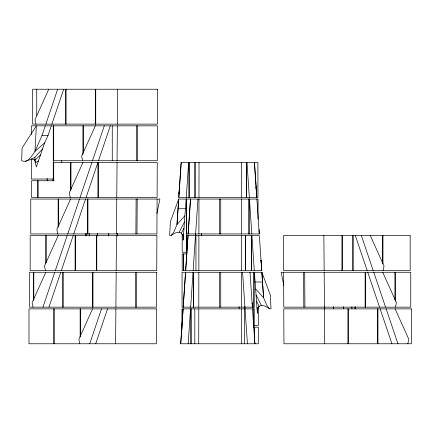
<?xml version="1.0" encoding="UTF-8"?>
<svg xmlns="http://www.w3.org/2000/svg" width="433" height="433" viewBox="0 0 433 433"><rect width="100%" height="100%" fill="white"/><g stroke="black" fill="none" stroke-linecap="round" stroke-linejoin="round"><path stroke-width="0.65" d="M198.731 343.77L198.785 308.875M198.79 307.159L198.844 272.27M198.85 270.555L198.904 235.66M198.909 233.944L198.964 199.056M198.969 197.34L199.028 162.445M135.426 307.159L135.643 272.27M136.514 307.159L136.731 272.27M157.082 199.056L156.908 233.944L30.77 233.944L30.77 199.056L159.896 199.056L156.908 213.539M115.611 343.77L115.882 308.875M115.898 307.159L116.168 272.27M116.179 270.555L116.455 235.66M116.472 233.944L116.753 199.056M135.892 233.944L136.114 199.056M136.368 160.73L136.601 125.841M136.98 233.944L137.201 199.056M137.456 160.73L137.689 125.841M116.764 197.34L117.051 162.445M117.062 160.73L117.348 125.841M117.365 124.125L117.657 89.23M179.516 187.088L179.451 187.965M257.619 308.734L257.391 313.319L254.409 272.27M179.522 187.002L179.479 187.738M183.597 234.064L182.97 235.861L181.384 233.138L179.175 232.218L175.592 232.83L170.927 235.52A21.666 5.331 -86.2 0 1 169.628 235.303L170.38 221.745L178.672 199.056L258.041 199.056L258.041 219.185M179.083 193.594L179.056 194.022L179.089 193.605M179.105 193.21L179.073 193.74L179.175 192.165M179.094 193.416L179.121 192.983M179.408 188.783L179.262 190.839M179.489 187.532L179.154 192.458M183.164 307.159L185.53 272.27M185.638 270.555L188.003 235.66M188.117 233.944L190.482 199.056M178.672 199.056L176.989 224.575L173.638 232.413L171.36 235.308M186.163 199.056L184.848 215.878L176.989 224.575L178.726 199.056M178.84 197.34L181.2 162.445M186.277 197.34L188.636 162.445M180.745 343.77L183.105 308.875L180.685 343.77L258.398 343.77L258.398 327.18L253.792 327.18M183.224 307.159L185.584 272.27M185.697 270.555L188.057 235.66M188.176 233.944L190.536 199.056M188.182 343.77L190.542 308.875M190.661 307.159L193.021 272.27M193.134 270.555L195.494 235.66M195.613 233.944L197.973 199.056M184.848 215.878L183.181 240.126L182.91 234.648M383.081 270.555L384.044 266.089L370.323 235.66M395.459 307.159L396.428 302.694L382.707 272.27M407.843 343.77L408.812 339.304L395.091 308.875M51.3 125.841L48.041 135.464L44.604 142.912L34.981 151.393L36.345 125.841L22.083 148.005L21.65 160.659C27.809 163.815 31.999 155.377 34.981 151.393L42.028 135.464L45.281 125.841M45.866 124.125L57.665 89.23M51.879 124.125L63.683 89.23M42.948 307.159L54.753 272.27M55.332 270.555L67.131 235.66M67.716 233.944L79.515 199.056M80.094 197.34L91.899 162.445M92.478 160.73L104.283 125.841M48.961 307.159L60.766 272.27M61.345 270.555L73.15 235.66M73.729 233.944L85.534 199.056M86.113 197.34L97.912 162.445L97.912 197.34M98.497 160.73L110.296 125.841M89.712 343.77L101.511 308.875M95.725 343.77L107.53 308.875M44.604 142.912L36.361 166.992L34.526 159.382M179.175 232.218L184.431 221.94M48.729 89.23L35.008 119.66L35.971 124.125M95.341 125.841L81.621 156.264L82.589 160.73M82.963 162.445L69.242 192.874L70.206 197.34M70.579 199.056L56.858 229.479L57.822 233.944M58.195 235.66L44.475 266.089L45.443 270.555M45.811 272.27L32.091 302.694L33.06 307.159M92.575 308.875L78.855 339.304L79.818 343.77M181.384 233.138L184.014 228.002M253.911 272.27L253.911 307.159L182.055 307.159L182.055 272.27L261.9 272.27L270.289 295.008L271.047 308.637A22.18 5.505 86.2 0 1 269.716 308.794L264.964 306.028L261.386 305.417L259.183 306.331L257.603 309.065L256.975 307.246M25.536 161.314L31.755 159.063L34.846 157.325L42.542 148.93M40.48 154.949L35.089 160.021L31.755 159.063M38.423 160.973L35.327 162.711L34.846 157.325M42.028 135.464L48.041 135.464M53.963 179.035L31.382 179.035L31.382 158.835M54.19 180.75L31.382 180.75L31.382 197.34L157.092 197.34L157.26 162.445L53.708 162.445L53.708 180.75M178.071 208.738L185.508 208.738M186.796 252.25L182.174 252.25L182.174 234.069M186.883 253.965L182.174 253.965L182.174 270.555L261.786 270.555L261.353 264.747M255.064 282.002L262.501 282.002L263.578 297.758L266.961 305.606L269.272 308.567M253.749 325.464L258.398 325.464L258.398 306.607M255.719 289.033L263.578 297.758L261.9 272.27M256.136 295.106L261.386 305.417M256.553 301.173L259.183 306.331M361.387 235.66L373.186 270.555M373.771 272.27L385.57 307.159M386.149 308.875L397.954 343.77M355.369 235.66L367.173 270.555M367.752 272.27L379.557 307.159M380.136 308.875L391.935 343.77M283.832 285.434L281.114 272.27L410.76 272.27L410.76 307.159L283.777 307.159L283.61 272.27M256.547 193.87L256.401 191.532M261.061 260.412L261.115 261.18L261.045 260.163L261.077 260.747M261.451 266.436L261.51 267.237L261.435 266.198L261.483 266.809M254.469 162.445L256.834 197.34M254.415 162.445L256.774 197.34M256.888 199.056L259.248 233.944M261.727 270.555L259.367 235.66L186.655 235.66L186.655 253.965M261.841 272.27L262.501 282.002M246.978 162.445L249.338 197.34M249.457 199.056L251.817 233.944M251.93 235.66L254.29 270.555M250.02 272.27L252.379 307.159M252.499 308.875L254.858 343.77M242.583 272.27L244.943 307.159M245.062 308.875L247.422 343.77M261.18 262.306L261.375 265.072M256.222 188.804L256.287 189.778M261.175 262.019L261.213 262.658L261.094 260.953M261.315 264.384L261.38 265.359M256.152 187.965L256.092 186.926L256.428 192.144M259.026 229.479L259.313 233.944L186.655 233.944L186.655 199.056M256.228 189.091L256.249 189.421M254.631 339.304L254.918 343.77M252.152 302.694L252.439 307.159M256.493 192.983L256.531 193.594M324.171 272.27L324.441 307.159M324.452 308.875L324.723 343.77M323.879 235.66L324.155 270.555M304.691 272.27L304.913 307.159M303.603 272.27L303.825 307.159M241.311 162.445L241.37 197.34M241.37 199.056L241.43 233.944M241.43 235.66L241.49 270.555M241.49 272.27L241.549 307.159M241.549 308.875L241.603 343.77M395.351 272.27L395.351 301.119M394.912 272.27L394.912 299.777M382.967 235.66L382.967 263.843M382.528 235.66L382.528 263.172M377.944 308.875L377.944 343.77M377.511 308.875L377.511 343.77M365.566 272.27L365.566 307.159M365.127 272.27L365.127 307.159M355.379 306.607L355.379 308.875M355.017 306.878L355.017 308.875M353.182 235.66L353.182 270.555M352.743 235.66L352.743 270.555M351.899 306.607L351.899 308.632M348.343 308.875L348.343 343.77M347.905 308.875L347.905 343.77M343.385 306.607L343.385 308.632M342.379 235.66L342.379 270.555M341.94 235.66L341.94 270.555M333.513 306.607L333.513 308.632M324.615 306.607L324.615 308.632M254.474 327.18L254.474 342.584M254.382 327.18L254.382 335.808M254.003 272.27L254.003 325.464M253.911 327.18L253.911 308.875L181.936 308.875L181.936 329.675M251.524 235.66L251.524 270.555M251.438 235.66L251.438 270.555M249.051 199.056L249.051 233.944M248.959 199.056L248.959 233.944M246.572 162.445L246.572 197.34M246.485 162.445L246.485 197.34M245.598 235.66L245.598 270.555M245.506 235.66L245.506 270.555M244.878 306.607L244.878 308.632M244.613 308.875L244.613 343.77M239.081 306.607L239.081 308.632M220.738 199.056L220.738 233.944M220.738 272.27L220.738 307.159M219.596 199.056L219.596 233.944M219.596 272.27L219.596 307.159M201.372 233.392L201.372 236.088M195.943 235.66L195.943 270.555M195.689 233.392L195.689 236.088M195.05 162.445L195.05 197.34M194.958 162.445L194.958 197.34M194.818 308.875L194.818 343.77M193.513 272.27L193.513 307.159M193.421 272.27L193.421 307.159M191.04 308.875L191.04 343.77M190.948 308.875L190.948 343.77M189.129 162.445L189.129 197.34M189.042 162.445L189.042 197.34M186.563 199.056L186.563 252.25M183.549 253.965L183.549 270.555M183.457 253.965L183.457 270.555M117.635 233.392L117.635 236.088M112.266 125.841L112.266 160.73M108.732 233.392L108.732 236.088M98.351 162.445L98.351 197.34M97.669 233.392L97.669 236.088M96.781 235.66L96.781 270.555M96.343 235.66L96.343 270.555M95.736 89.23L95.736 124.125M95.298 89.23L95.298 124.125M92.971 272.27L92.971 307.159M92.532 272.27L92.532 307.159M89.268 233.392L89.268 236.088M87.937 199.056L87.937 233.944M87.504 199.056L87.504 233.944M86.162 233.663L86.162 235.66M85.799 233.392L85.799 236.088M83.353 125.841L83.353 152.681M82.919 125.841L82.919 154.695M80.587 308.875L80.587 336.387M80.148 308.875L80.148 337.058M75.558 235.66L75.558 270.555M75.12 235.66L75.12 270.555M70.974 162.445L70.974 189.724M70.536 162.445L70.536 190.628M66.087 89.23L66.087 124.125M65.654 89.23L65.654 124.125M63.175 272.27L63.175 307.159M62.736 272.27L62.736 307.159M61.724 160.183L61.724 162.873M58.59 199.056L58.59 226.567M58.152 199.056L58.152 227.238M54.201 308.875L54.201 343.77M53.762 308.875L53.762 343.77M53.708 125.841L53.708 160.73L157.271 160.73L157.444 125.841L31.382 125.841L31.382 134.593M53.27 125.841L53.27 179.035M52.994 178.791L52.994 180.75M47.175 178.309L47.175 180.75M46.207 235.66L46.207 262.501M45.768 235.66L45.768 263.172M38.131 180.75L38.131 197.34M37.693 180.75L37.693 197.34M36.74 89.23L36.74 115.4M33.801 272.27L33.801 299.777M33.363 272.27L33.363 300.448M156.551 308.875L156.389 343.77L28.984 343.77L28.984 308.875L156.551 308.875M156.724 272.27L156.562 307.159L29.574 307.159L29.574 272.27L156.724 272.27M157.634 89.23L157.455 124.125L32.621 124.125L32.621 89.23L157.634 89.23M156.903 235.66L156.735 270.555L30.169 270.555L30.169 235.66L156.903 235.66M179.067 192.874L178.78 197.34L257.922 197.34L257.922 162.445L181.146 162.445L179.067 192.874M410.165 235.66L283.436 235.66L283.604 270.555L410.165 270.555L410.165 235.66M411.35 308.875L283.783 308.875L283.951 343.77L411.35 343.77L411.35 308.875M256.558 194.022L256.542 193.74L256.558 194.022"/></g></svg>
